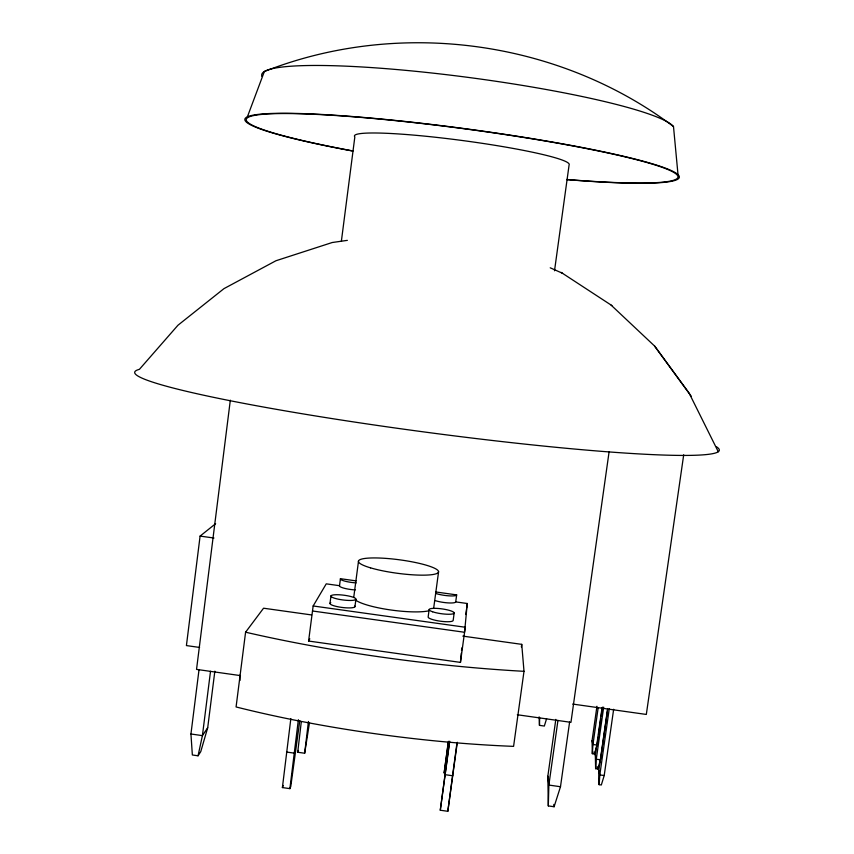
<?xml version="1.0" encoding="UTF-8"?>
<svg xmlns="http://www.w3.org/2000/svg" width="854" height="854" viewBox="0 0 854 854"><rect width="100%" height="100%" fill="white"/><g stroke="black" fill="none" stroke-linecap="round" stroke-linejoin="round"><path stroke-width="1.28" d="M539.13 716.869L539.472 725.366L544.329 726.049L546.613 718.684M555.815 719.388L547.841 776.201L548.311 805.909L554.097 806.742L560.491 786.726L569.607 722.046M602.059 707.752L595.334 755.053L595.622 768.664L597.725 768.963L600.511 759.804L607.557 710.325M607.589 708.895L598.814 770.479L598.633 782.392L599.134 784.666L601.323 784.975L604.205 775.539L613.652 709.258M596.946 706.269L592.078 740.61L592.324 753.687L594.373 753.986L597.053 745.072L598.163 737.226M539.472 725.366L539.653 717.702M548.311 805.909L548.866 785.061L557.95 720.402M592.324 753.687L592.954 744.496L598.152 707.881M595.622 768.664L596.273 759.206L603.682 707.123M599.134 784.666L599.818 774.92L609.265 708.639M435.22 600.597A11.892 2.21 7.9 0 0 447.987 602.892A11.892 2.21 7.9 0 0 455.716 601.91L467.277 603.5L464.555 632.27L312.5 610.994M449.46 741.87L440.28 810.222L447.816 811.3L456.965 742.937M355.296 589.922A11.871 2.199 7.3 0 1 339.518 585.695L326.249 583.848L313.151 605.977L308.593 641.044L460.455 662.394L461.288 653.193M461.523 650.567L461.768 647.94M299.786 720.595L290.766 786.534L289.89 788.637L282.396 787.569L290.84 718.652M289.89 788.637L298.377 719.719M309.511 722.516L304.664 753.239L297.715 752.246L301.291 721.79M304.664 753.239L308.433 721.459M215.624 523.683L200.092 536.098L186.418 645.581L199.59 647.439M230.324 400.184L196.537 669.397L240.476 675.61M214.845 671.18L207.703 727.725L200.754 751.648L198.053 755.801L192.353 754.979L190.944 733.992L199.025 669.653M210.522 671.276L202.409 735.636L198.053 755.801M311.614 614.944L263.555 608.208L245.589 632.195L236.078 706.952A330.797 73.679 7.6 0 0 513.585 746.364L524.004 671.319L521.741 644.354L462.836 636.113M341.386 241.159L354.837 136.918A108.33 9.714 7.6 0 1 459.762 140.173A108.33 9.714 7.6 0 1 569.106 164.897L554.513 270.793M330.018 603.244L330.989 595.836M339.518 585.695L340.436 578.702L356.086 580.88M353.759 597.192L358.509 561.131M354.933 606.724L355.904 599.305A12.607 2.423 7.2 0 0 338.131 594.736A12.607 2.423 7.2 0 0 336.284 598.718A12.607 2.423 7.2 0 0 355.904 599.305M429.156 609.532L428.153 616.962A12.629 2.487 7.9 0 0 440.248 621.178A12.629 2.487 7.9 0 0 453.164 620.452L454.168 613.023M433.747 607.642L438.604 571.614M448.233 742.233L444.123 773.137L448.499 741.315M455.716 601.91L456.655 594.886L435.743 591.971M465.772 614.517L466.465 609.436M466.636 608.165L467.277 603.5M440.28 810.222L449.727 741.229M460.455 662.394L465.249 627.242L313.151 605.977M447.816 811.3L457.317 742.307M521.378 646.99L521.741 644.354M609.115 451.659L570.952 722.335L517.321 714.755M598.537 734.611L600.768 718.919M601.141 716.303L602.444 707.155M683.702 454.798L646.318 714.446L572.692 704.07M247.382 116.849L264.366 71.512C398.647 18.585 558.068 39.722 673.496 126.541L678.012 174.664M282.396 787.569L283.304 785.466M297.715 752.246L298.494 750.431M308.593 641.044L309.821 638.803M207.703 727.725L202.409 735.636L190.944 733.992M347.364 240.358L332.238 242.515L275.949 260.748L223.962 288.641L177.952 325.246L139.415 369.334A294.897 20.87 7.6 0 0 420.552 431.473A294.897 20.87 7.6 0 0 716.634 446.877M200.092 536.098L213.959 538.02M597.053 745.072L592.954 744.496L592.078 740.61M600.511 759.804L596.273 759.206L595.334 755.053M604.205 775.539L599.818 774.92L598.814 770.479M560.491 786.726L548.866 785.061L547.841 776.201M286.506 752.032L294.043 753.111M445.169 774.685L452.748 775.763M550.232 267.814L562.551 273.291M611.144 305.156L654.602 346.051L689.21 393.278L718.267 451.734M561.089 272.383L611.934 305.604M691.302 396.341L654.602 346.051M456.655 594.886L456.666 594.918A11.892 2.156 7.9 0 1 448.948 595.846A11.892 2.156 7.9 0 1 436.17 593.562M593.925 751.99L594.373 753.986M597.256 766.839L597.725 768.963M553.808 804.415L554.097 806.742M239.718 675.29L239.995 680.424M354.784 606.062A12.607 2.477 7.2 0 1 341.301 607.343A12.607 2.477 7.2 0 1 330.776 602.7M428.516 610.888A40.351 7.707 7.5 0 1 389.168 609.745A40.351 7.707 7.5 0 1 355.381 599.924M524.004 671.319A331.651 61.05 7.6 0 1 245.589 632.195M356.225 582.887A11.871 2.146 7.3 0 1 340.436 578.702M261.943 76.476A208.355 24.713 7.6 0 1 451.456 75.28A208.355 24.713 7.6 0 1 673.496 126.541M352.403 150.977A219.115 19.781 7.6 0 1 297.192 113.454A219.115 19.781 7.6 0 1 630.604 157.969A219.115 19.781 7.6 0 1 566.928 179.618M353.076 150.987A217.759 19.653 7.6 0 1 298.131 113.71A217.759 19.653 7.6 0 1 629.387 157.905A217.759 19.653 7.6 0 1 566.608 179.479M432.604 611.784A12.629 2.434 7.9 0 0 453.666 613.588A12.629 2.434 7.9 0 0 438.721 608.518A12.629 2.434 7.9 0 0 432.604 611.784M370.551 567.857A40.405 6.821 7.6 0 0 437.365 573.237A40.405 6.821 7.6 0 0 387.716 558.527A40.405 6.821 7.6 0 0 370.551 567.857"/></g></svg>
